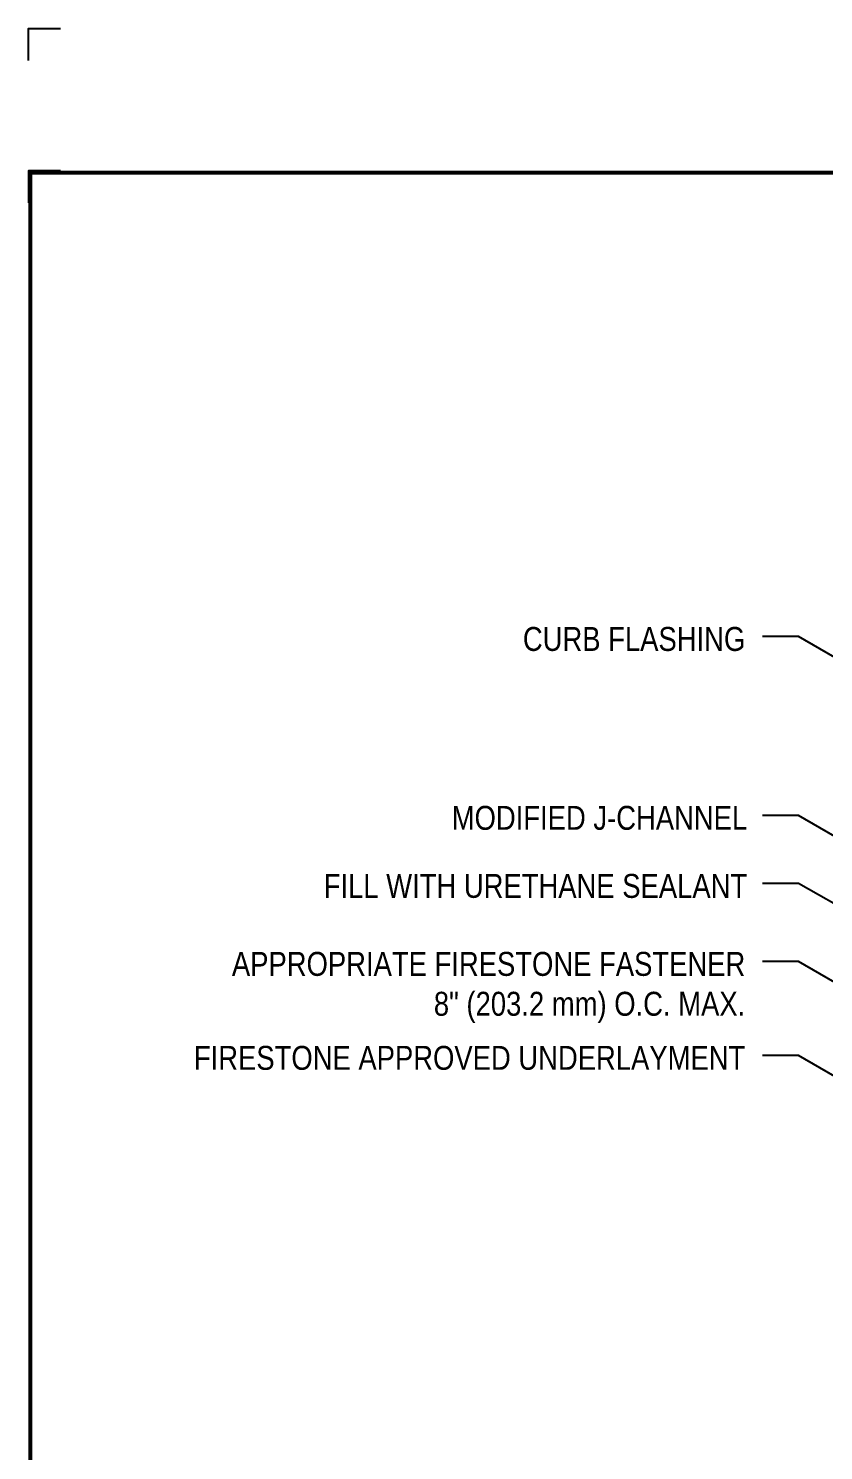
# Model space of a CAD drawing. Header units: inches. Extents: x 0 to 20, y 0 to 16.8.
# Drawn here: x 0 to 6.23, y 5.62 to 16.76 of the extents above; entities that cross this region are included whole.
import ezdxf
from ezdxf.enums import TextEntityAlignment as Align

# ---------------------------------------------------------------- set-up
doc = ezdxf.new("R2010")
doc.units = ezdxf.units.IN
doc.header["$MEASUREMENT"] = 0
doc.layers.get('0').update_dxf_attribs({"linetype": 'CONTINUOUS'})
doc.layers.get('DEFPOINTS').update_dxf_attribs({"linetype": 'CONTINUOUS'})
for name, color, linetype in [('FSBP-ANNO-NOTE', 7, 'CONTINUOUS'), ('FSBP-TTLB-BORDER', 7, 'CONTINUOUS'), ('FSBP-TTLB-TEXT', 7, 'CONTINUOUS')]:
    doc.layers.add(name, color=color, linetype=linetype)
doc.styles.add('ARIAL', font='arial.ttf')
doc.styles.add('ARIAL_BOLD', font='')
doc.styles.add('FSBP_ARIAL_NAR', font='ARIALN.TTF')
doc.styles.add('TXT', font='simplex.shx')
doc.styles.get('ARIAL_BOLD').set_extended_font_data('Arial Black')
doc.dimstyles.new('STANDARD$7', dxfattribs={"dimscale": 1.5, "dimtxt": 0.2, "dimasz": 0.1, "dimexe": 0.1, "dimexo": 0.125, "dimgap": 0.09, "dimtad": 0, "dimdec": 3, "dimzin": 4, "dimdsep": 46, "dimtxsty": 'TXT', "dimcen": 0.09, "dimadec": 0, "dimazin": 0, "dimtfac": 1, "dimtdec": 3, "dimtofl": 0, "dimtmove": 2, "dimatfit": 3, "dimfxl": 0, "dimtolj": 1, "dimtzin": 4, "dimarcsym": 0})

# ---------------------------------------------------------------- blocks, each defined once
blk = doc.blocks.new('A$C486F1324')
at = {"layer": 'DEFPOINTS', "linetype": 'Continuous', "ltscale": 1.75}
blk.add_lwpolyline([(-3.512154225088215e-08, 16.51166663588279), (-3.512154225088215e-08, 16.76166663588279), (0.2499999648784577, 16.76166663588279)], dxfattribs=at)
at = {"layer": 'DEFPOINTS', "color": 1}
blk.add_lwpolyline([(0.2499999648784577, 15.64645830254946), (-3.512154225088215e-08, 15.64645830254946), (-3.512154225088215e-08, 15.39645830254946)], dxfattribs=at)
at = {"layer": 'FSBP-TTLB-BORDER', "const_width": 0.03125}
blk.add_lwpolyline([(20.01562496487846, 2.630833302549462), (20.01562496487846, 15.63083330254946), (0.01562496487845775, 15.63083330254946), (0.01562496487845775, 2.630833302549462)], dxfattribs=at)
at = {"layer": 'FSBP-TTLB-TEXT'}
for tag, height, style, p in [('MAXIMUM_WARRANTY', 0.1875, 'ARIAL_BOLD', (18.05549597262787, 2.85485773330052)), ('ACCPT_SYSTEMS', 0.21875, 'ARIAL', (12.51000666906039, 1.505833302549462))]:
    blk.add_attdef(tag, text='', height=height, dxfattribs=dict(at, style=style)).set_placement(p, align=Align.MIDDLE_LEFT)
for tag, height, style, p in [('DETAIL_DESCP_LINE_1', 0.21875, 'ARIAL_BOLD', (10.34680946719057, 2.25720148330052)), ('ISSUE_REV_DATE', 0.21875, 'ARIAL', (16.85632130115108, 1.902577359955217)), ('DETAIL_NUMBER', 0.4375, 'ARIAL', (18.9350408723662, 1.73767023330052))]:
    blk.add_attdef(tag, text='', height=height, dxfattribs=dict(at, style=style)).set_placement(p, align=Align.MIDDLE_CENTER)

msp = doc.modelspace()

# ---------------------------------------------------------------- block references
msp.add_blockref('A$C486F1324', (3.512154211904317e-08, 3.078388033372903e-08))

# ---------------------------------------------------------------- texts
at = {"layer": 'FSBP-ANNO-NOTE', "char_height": 0.1875, "attachment_point": 3, "style": 'FSBP_ARIAL_NAR'}
for s, insert in [('CURB FLASHING', (5.61493308056947, 12.07299669917582)), ('MODIFIED J-CHANNEL', (5.629956464271482, 10.67156072392736)), ('FILL WITH URETHANE SEALANT', (5.629956464271482, 10.13851846046549)), ('APPROPRIATE FIRESTONE FASTENER\\P8" (203.2 mm) O.C. MAX.', (5.61493308056947, 9.527567372595662)), ('FIRESTONE APPROVED UNDERLAYMENT', (5.61493308056947, 8.791461752885471))]:
    msp.add_mtext(s, dxfattribs=dict(at, insert=insert))

# ---------------------------------------------------------------- leaders
at = {"layer": 'FSBP-ANNO-NOTE', "annotation_type": 0, "has_hookline": 1, "hookline_direction": 1}
for points, text_width in [([(10.8463172038485, 9.213175321906187), (6.03118308056947, 11.99799669917583), (5.74993308056947, 11.99799669917583)], 1.718835266030014), ([(9.607629505836535, 8.532752947024315), (6.03118308056947, 10.59656072392736), (5.74993308056947, 10.59656072392736)], 2.290671896316507), ([(9.576294149392059, 8.044889531488506), (6.03118308056947, 10.06351846046548), (5.74993308056947, 10.06351846046548)], 3.295446793997271), ([(8.431537223545506, 8.060874296515609), (6.03118308056947, 9.452567372595663), (5.74993308056947, 9.452567372595663)], 4.018715893587994), ([(7.336537588100854, 7.963179241144688), (6.03118308056947, 8.716461752885472), (5.74993308056947, 8.716461752885472)], 4.297663710777626)]:
    msp.add_leader(points, dimstyle='STANDARD$7', override={"dimasz": 0.1875, "dimtad": 0}, dxfattribs=dict(at, text_width=text_width))

doc.saveas('drawing.dxf')
